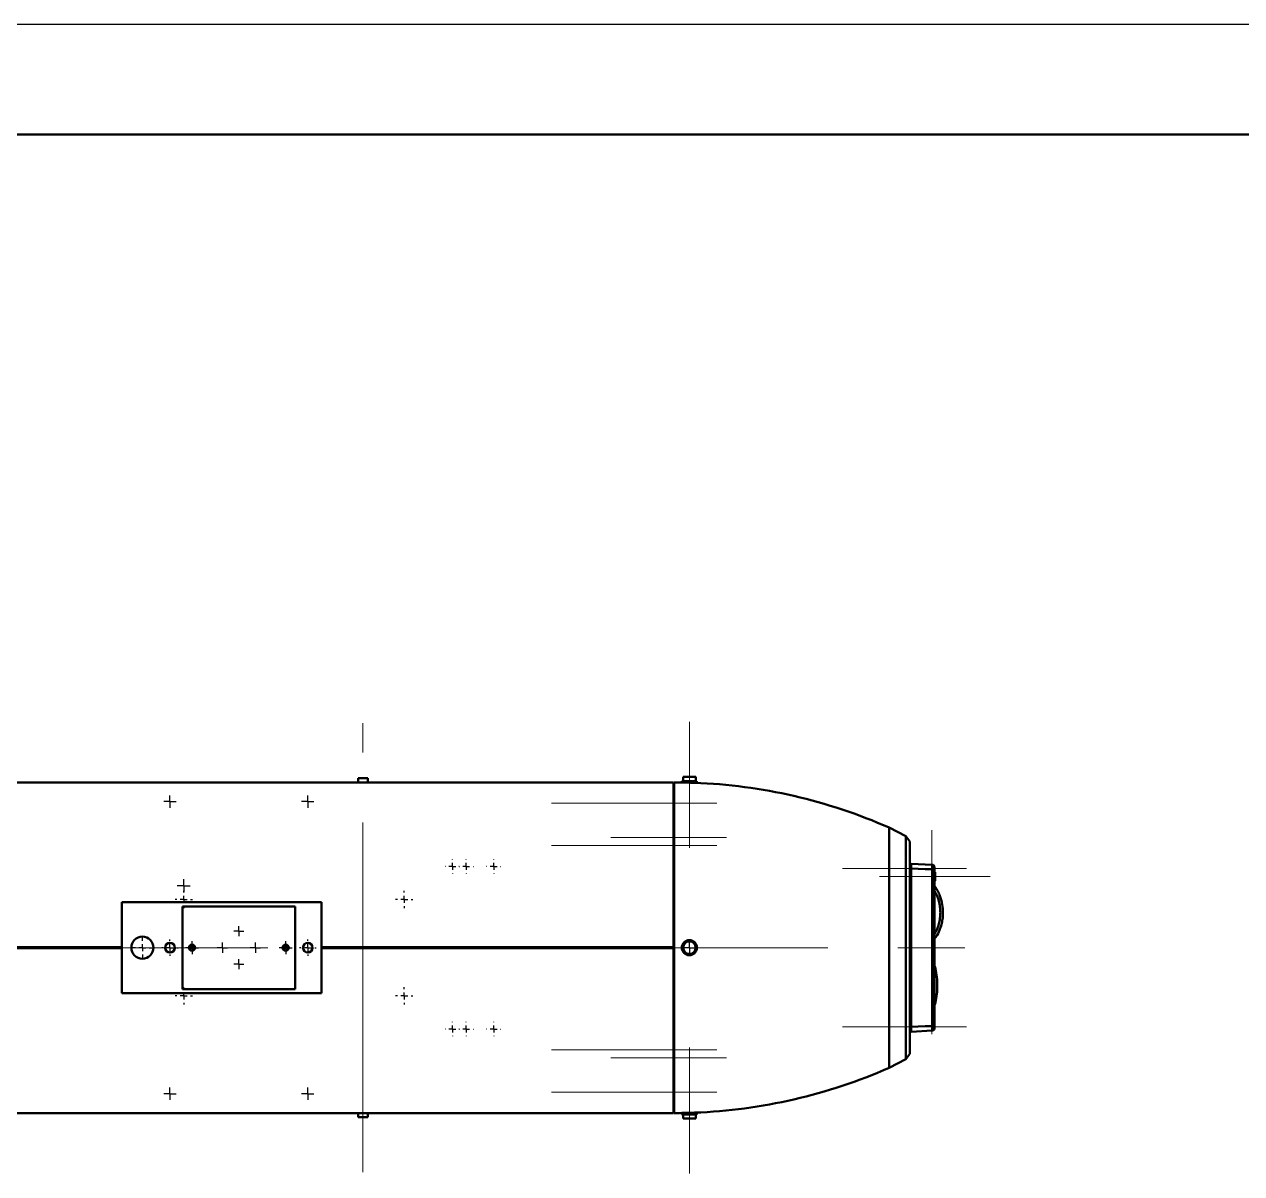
# Model space of a CAD drawing. Header units: millimetres. Extents: x 0 to 420, y 0 to 297.
# Drawn here: x 199.1 to 309.6, y 192.5 to 296.8 of the extents above; entities that cross this region are included whole.
import ezdxf

# ---------------------------------------------------------------- set-up
doc = ezdxf.new("R2010")
doc.units = ezdxf.units.MM
doc.linetypes.add('CENTERX2', pattern=[20.32, 12.7, -2.54, 2.54, -2.54])
doc.layers.add('2_细实线层', color=4, linetype='Continuous')
doc.layers.add('9中心线层', color=1, linetype='Continuous')
doc.layers.add('4_图框轮廓', color=1, linetype='Continuous', lineweight=50)

# ---------------------------------------------------------------- blocks, each defined once
blk = doc.blocks.new('SW_CENTERMARKSYMBOL_43')
at = {"layer": '9中心线层', "color": 0}
for p, q in [((-0.3125, 0), (-0.5625, 0)), ((0, 0), (-0.3125, 0)), ((0, 0.3125), (0, 0.5625)), ((0, 0), (0, 0.3125)), ((0, 0), (0, -0.3125)), ((0, 0), (0.3125, 0)), ((0.3125, 0), (0.5625, 0)), ((0, -0.3125), (0, -0.5625))]:
    blk.add_line(p, q, dxfattribs=at)
blk = doc.blocks.new('SW_CENTERMARKSYMBOL_44')
at = {"layer": '9中心线层', "color": 0}
for p, q in [((-0.3125, 0), (-0.4625, 0)), ((0, 0), (-0.3125, 0)), ((0, 0.3125), (0, 0.4625)), ((0, 0), (0, 0.3125)), ((0, 0), (0, -0.3125)), ((0, 0), (0.3125, 0)), ((0.3125, 0), (0.4625, 0)), ((0, -0.3125), (0, -0.4625))]:
    blk.add_line(p, q, dxfattribs=at)
blk = doc.blocks.new('SW_CENTERMARKSYMBOL_45')
at = {"layer": '9中心线层', "color": 0}
for p, q in [((-0.3125, 0), (-0.4625, 0)), ((0, 0), (-0.3125, 0)), ((0, 0.3125), (0, 0.4625)), ((0, 0), (0, 0.3125)), ((0, 0), (0, -0.3125)), ((0, 0), (0.3125, 0)), ((0.3125, 0), (0.4625, 0)), ((0, -0.3125), (0, -0.4625))]:
    blk.add_line(p, q, dxfattribs=at)
blk = doc.blocks.new('SW_CENTERMARKSYMBOL_46')
at = {"layer": '9中心线层', "color": 0}
for p, q in [((-0.3125, 0), (-0.4625, 0)), ((0, 0), (-0.3125, 0)), ((0, 0.3125), (0, 0.4625)), ((0, 0), (0, 0.3125)), ((0, 0), (0, -0.3125)), ((0, 0), (0.3125, 0)), ((0.3125, 0), (0.4625, 0)), ((0, -0.3125), (0, -0.4625))]:
    blk.add_line(p, q, dxfattribs=at)
blk = doc.blocks.new('SW_CENTERMARKSYMBOL_47')
at = {"layer": '9中心线层', "color": 0}
for p, q in [((-0.3125, 0), (-0.4625, 0)), ((0, 0), (-0.3125, 0)), ((0, 0.3125), (0, 0.4625)), ((0, 0), (0, 0.3125)), ((0, 0), (0, -0.3125)), ((0, 0), (0.3125, 0)), ((0.3125, 0), (0.4625, 0)), ((0, -0.3125), (0, -0.4625))]:
    blk.add_line(p, q, dxfattribs=at)
blk = doc.blocks.new('SW_CENTERMARKSYMBOL_48')
at = {"layer": '9中心线层', "color": 0}
for p, q in [((-0.3125, 0), (-0.5625, 0)), ((0, 0), (-0.3125, 0)), ((0, 0.3125), (0, 0.5625)), ((0, 0), (0, 0.3125)), ((0, 0), (0, -0.3125)), ((0, 0), (0.3125, 0)), ((0.3125, 0), (0.5625, 0)), ((0, -0.3125), (0, -0.5625))]:
    blk.add_line(p, q, dxfattribs=at)
blk = doc.blocks.new('SW_CENTERMARKSYMBOL_49')
at = {"layer": '9中心线层', "color": 0}
for p, q in [((-0.625, 0), (-0.75, 0)), ((0, 0), (-0.3125, 0)), ((0, 0.625), (0, 0.75)), ((0, 0), (0, 0.3125)), ((0, 0), (0, -0.3125)), ((0, 0), (0.3125, 0)), ((0.625, 0), (0.75, 0)), ((0, -0.625), (0, -0.75))]:
    blk.add_line(p, q, dxfattribs=at)
blk = doc.blocks.new('SW_CENTERMARKSYMBOL_50')
at = {"layer": '9中心线层', "color": 0}
for p, q in [((-0.3125, 0), (-0.5625, 0)), ((0, 0), (-0.3125, 0)), ((0, 0.3125), (0, 0.5625)), ((0, 0), (0, 0.3125)), ((0, 0), (0, -0.3125)), ((0, 0), (0.3125, 0)), ((0.3125, 0), (0.5625, 0)), ((0, -0.3125), (0, -0.5625))]:
    blk.add_line(p, q, dxfattribs=at)
blk = doc.blocks.new('SW_CENTERMARKSYMBOL_51')
at = {"layer": '9中心线层', "color": 0}
for p, q in [((-0.3125, 0), (-0.5625, 0)), ((0, 0), (-0.3125, 0)), ((0, 0.3125), (0, 0.5625)), ((0, 0), (0, 0.3125)), ((0, 0), (0, -0.3125)), ((0, 0), (0.3125, 0)), ((0.3125, 0), (0.5625, 0)), ((0, -0.3125), (0, -0.5625))]:
    blk.add_line(p, q, dxfattribs=at)
blk = doc.blocks.new('SW_CENTERMARKSYMBOL_52')
at = {"layer": '9中心线层', "color": 0}
for p, q in [((-0.3125, 0), (-0.5625, 0)), ((0, 0), (-0.3125, 0)), ((0, 0.3125), (0, 0.5625)), ((0, 0), (0, 0.3125)), ((0, 0), (0, -0.3125)), ((0, 0), (0.3125, 0)), ((0.3125, 0), (0.5625, 0)), ((0, -0.3125), (0, -0.5625))]:
    blk.add_line(p, q, dxfattribs=at)
blk = doc.blocks.new('SW_CENTERMARKSYMBOL_53')
at = {"layer": '9中心线层', "color": 0}
for p, q in [((-0.625, 0), (-0.75, 0)), ((0, 0), (-0.3125, 0)), ((0, 0.625), (0, 0.75)), ((0, 0), (0, 0.3125)), ((0, 0), (0, -0.3125)), ((0, 0), (0.3125, 0)), ((0.625, 0), (0.75, 0)), ((0, -0.625), (0, -0.75))]:
    blk.add_line(p, q, dxfattribs=at)
blk = doc.blocks.new('SW_CENTERMARKSYMBOL_54')
at = {"layer": '9中心线层', "color": 0}
for p, q in [((-0.625, 0), (-0.9375, 0)), ((0, 0), (-0.3125, 0)), ((0, 0.625), (0, 0.9375)), ((0, 0), (0, 0.3125)), ((0, 0), (0, -0.3125)), ((0, 0), (0.3125, 0)), ((0.625, 0), (0.9375, 0)), ((0, -0.625), (0, -0.9375))]:
    blk.add_line(p, q, dxfattribs=at)
blk = doc.blocks.new('SW_CENTERMARKSYMBOL_55')
at = {"layer": '9中心线层', "color": 0}
for p, q in [((-0.3125, 0), (-0.59375, 0)), ((0, 0), (-0.3125, 0)), ((0, 0.3125), (0, 0.59375)), ((0, 0), (0, 0.3125)), ((0, 0), (0, -0.3125)), ((0, 0), (0.3125, 0)), ((0.3125, 0), (0.59375, 0)), ((0, -0.3125), (0, -0.59375))]:
    blk.add_line(p, q, dxfattribs=at)
blk = doc.blocks.new('SW_CENTERMARKSYMBOL_56')
at = {"layer": '9中心线层', "color": 0}
for p, q in [((-0.3125, 0), (-0.59375, 0)), ((0, 0), (-0.3125, 0)), ((0, 0.3125), (0, 0.59375)), ((0, 0), (0, 0.3125)), ((0, 0), (0, -0.3125)), ((0, 0), (0.3125, 0)), ((0.3125, 0), (0.59375, 0)), ((0, -0.3125), (0, -0.59375))]:
    blk.add_line(p, q, dxfattribs=at)
blk = doc.blocks.new('SW_CENTERMARKSYMBOL_57')
at = {"layer": '9中心线层', "color": 0}
for p, q in [((-0.625, 0), (-0.7875, 0)), ((0, 0), (-0.3125, 0)), ((0, 0.625), (0, 0.7875)), ((0, 0), (0, 0.3125)), ((0, 0), (0, -0.3125)), ((0, 0), (0.3125, 0)), ((0.625, 0), (0.7875, 0)), ((0, -0.625), (0, -0.7875))]:
    blk.add_line(p, q, dxfattribs=at)
blk = doc.blocks.new('SW_CENTERMARKSYMBOL_59')
at = {"layer": '9中心线层', "color": 0}
for p, q in [((-0.3125, 0), (-0.59375, 0)), ((0, 0), (-0.3125, 0)), ((0, 0.3125), (0, 0.59375)), ((0, 0), (0, 0.3125)), ((0, 0), (0, -0.3125)), ((0, 0), (0.3125, 0)), ((0.3125, 0), (0.59375, 0)), ((0, -0.3125), (0, -0.59375))]:
    blk.add_line(p, q, dxfattribs=at)
blk = doc.blocks.new('SW_CENTERMARKSYMBOL_61')
at = {"layer": '9中心线层', "color": 0}
for p, q in [((-0.625, 0), (-0.7875, 0)), ((0, 0), (-0.3125, 0)), ((0, 0.625), (0, 0.7875)), ((0, 0), (0, 0.3125)), ((0, 0), (0, -0.3125)), ((0, 0), (0.3125, 0)), ((0.625, 0), (0.7875, 0)), ((0, -0.625), (0, -0.7875))]:
    blk.add_line(p, q, dxfattribs=at)
blk = doc.blocks.new('SW_CENTERMARKSYMBOL_62')
at = {"layer": '9中心线层', "color": 0}
for p, q in [((-0.625, 0), (-0.7875, 0)), ((0, 0), (-0.3125, 0)), ((0, 0.625), (0, 0.7875)), ((0, 0), (0, 0.3125)), ((0, 0), (0, -0.3125)), ((0, 0), (0.3125, 0)), ((0.625, 0), (0.7875, 0)), ((0, -0.625), (0, -0.7875))]:
    blk.add_line(p, q, dxfattribs=at)
blk = doc.blocks.new('SW_CENTERMARKSYMBOL_63')
at = {"layer": '9中心线层', "color": 0}
for p, q in [((-0.625, 0), (-0.7875, 0)), ((0, 0), (-0.3125, 0)), ((0, 0.625), (0, 0.7875)), ((0, 0), (0, 0.3125)), ((0, 0), (0, -0.3125)), ((0, 0), (0.3125, 0)), ((0.625, 0), (0.7875, 0)), ((0, -0.625), (0, -0.7875))]:
    blk.add_line(p, q, dxfattribs=at)
blk = doc.blocks.new('SW_CENTERMARKSYMBOL_67')
at = {"layer": '9中心线层', "color": 0}
for p, q in [((-0.625, 0), (-0.65625, 0)), ((0, 0), (-0.3125, 0)), ((0, 0.625), (0, 0.65625)), ((0, 0), (0, 0.3125)), ((0, 0), (0, -0.3125)), ((0, 0), (0.3125, 0)), ((0.625, 0), (0.65625, 0)), ((0, -0.625), (0, -0.65625))]:
    blk.add_line(p, q, dxfattribs=at)
blk = doc.blocks.new('SW_CENTERMARKSYMBOL_68')
at = {"layer": '9中心线层', "color": 0}
for p, q in [((-0.625, 0), (-0.65625, 0)), ((0, 0), (-0.3125, 0)), ((0, 0.625), (0, 0.65625)), ((0, 0), (0, 0.3125)), ((0, 0), (0, -0.3125)), ((0, 0), (0.3125, 0)), ((0.625, 0), (0.65625, 0)), ((0, -0.625), (0, -0.65625))]:
    blk.add_line(p, q, dxfattribs=at)
blk = doc.blocks.new('SW_CENTERMARKSYMBOL_71')
at = {"layer": '9中心线层', "color": 0}
for p, q in [((-0.625, 0), (-0.65625, 0)), ((0, 0), (-0.3125, 0)), ((0, 0.625), (0, 0.65625)), ((0, 0), (0, 0.3125)), ((0, 0), (0, -0.3125)), ((0, 0), (0.3125, 0)), ((0.625, 0), (0.65625, 0)), ((0, -0.625), (0, -0.65625))]:
    blk.add_line(p, q, dxfattribs=at)
blk = doc.blocks.new('SW_CENTERMARKSYMBOL_72')
at = {"layer": '9中心线层', "color": 0}
for p, q in [((-0.625, 0), (-0.65625, 0)), ((0, 0), (-0.3125, 0)), ((0, 0.625), (0, 0.65625)), ((0, 0), (0, 0.3125)), ((0, 0), (0, -0.3125)), ((0, 0), (0.3125, 0)), ((0.625, 0), (0.65625, 0)), ((0, -0.625), (0, -0.65625))]:
    blk.add_line(p, q, dxfattribs=at)
blk = doc.blocks.new('SW_CENTERMARKSYMBOL_74')
at = {"layer": '9中心线层', "color": 0}
for p, q in [((-0.625, 0), (-0.65625, 0)), ((0, 0), (-0.3125, 0)), ((0, 0.625), (0, 0.65625)), ((0, 0), (0, 0.3125)), ((0, 0), (0, -0.3125)), ((0, 0), (0.3125, 0)), ((0.625, 0), (0.65625, 0)), ((0, -0.625), (0, -0.65625))]:
    blk.add_line(p, q, dxfattribs=at)
blk = doc.blocks.new('SW_CENTERMARKSYMBOL_75')
at = {"layer": '9中心线层', "color": 0}
for p, q in [((-0.625, 0), (-0.65625, 0)), ((0, 0), (-0.3125, 0)), ((0, 0.625), (0, 0.65625)), ((0, 0), (0, 0.3125)), ((0, 0), (0, -0.3125)), ((0, 0), (0.3125, 0)), ((0.625, 0), (0.65625, 0)), ((0, -0.625), (0, -0.65625))]:
    blk.add_line(p, q, dxfattribs=at)

msp = doc.modelspace()

# ---------------------------------------------------------------- linework, layer by layer
at = {"color": 7, "linetype": 'Continuous', "lineweight": 50}
for p, q in [((229.39, 228), (159.02, 228)), ((229.39, 228.38), (229.39, 228)), ((229.39, 228.38), (230.27, 228.38)), ((229.39, 228), (230.27, 228)), ((230.27, 228), (230.27, 228.38)), ((258.02, 228), (230.27, 228)), ((258.02, 213.05), (258.02, 228)), ((258.08, 228), (258.08, 198)), ((258.77, 228.12), (258.77, 228)), ((258.77, 228.12), (260.14, 228.12)), ((258.77, 228), (260.14, 228)), ((258.89, 228.5), (258.89, 228.12)), ((258.89, 228.5), (260.02, 228.5)), ((259.02, 228), (259.02, 227.99)), ((259.89, 227.97), (259.89, 228)), ((260.02, 228.12), (260.02, 228.5)), ((260.14, 228), (260.14, 228.12)), ((258.08, 227.06), (258.02, 227.06)), ((279.08, 223.12), (277.58, 223.89)), ((277.58, 223.89), (277.58, 202.11)), ((279.45, 222.62), (279.08, 223.12)), ((279.08, 223.12), (279.08, 202.88)), ((258.08, 222.75), (258.02, 222.75)), ((279.45, 222.62), (279.45, 203.38)), ((279.45, 220.62), (279.57, 220.62)), ((279.45, 220.19), (279.57, 220.19)), ((279.57, 220.62), (279.57, 220.19)), ((279.58, 220.61), (279.57, 220.62)), ((279.57, 205.81), (279.57, 220.19)), ((279.57, 220.19), (279.58, 220.19)), ((279.58, 220.62), (281.47, 220.52)), ((279.58, 220.19), (281.47, 220.09)), ((279.58, 205.81), (279.58, 220.19)), ((281.47, 220.09), (281.47, 205.91)), ((281.7, 220.09), (281.7, 205.91)), ((281.74, 219.85), (281.7, 219.89)), ((281.74, 219.05), (281.74, 219.85)), ((281.7, 219.01), (281.74, 219.05)), ((207.95, 217.12), (207.95, 208.88)), ((226.08, 217.12), (207.95, 217.12)), ((213.45, 216.75), (213.45, 209.25)), ((223.7, 216.75), (213.45, 216.75)), ((223.7, 209.25), (223.7, 216.75)), ((226.08, 208.88), (226.08, 217.12)), ((258.08, 216.38), (258.02, 216.38)), ((258.08, 214.88), (258.02, 214.88)), ((258.08, 213.88), (258.02, 213.88)), ((207.95, 213.05), (141.64, 213.05)), ((141.64, 212.95), (207.95, 212.95)), ((214.61, 213.05), (214.05, 213.05)), ((214.05, 212.95), (214.61, 212.95)), ((223.11, 213.05), (222.55, 213.05)), ((222.55, 212.95), (223.11, 212.95)), ((258.02, 213.05), (226.08, 213.05)), ((226.08, 212.95), (258.02, 212.95)), ((229.58, 213.05), (229.58, 212.95)), ((230.08, 212.95), (230.08, 213.05)), ((251.95, 213.05), (251.95, 212.95)), ((252.83, 212.95), (252.83, 213.05)), ((253.33, 213.05), (253.33, 212.95)), ((254.83, 213.05), (254.83, 212.95)), ((254.83, 213.05), (254.83, 212.95)), ((256.33, 213.05), (256.33, 212.95)), ((256.95, 213.05), (256.95, 212.95)), ((257.08, 213.05), (257.08, 212.95)), ((258.02, 198), (258.02, 212.95)), ((258.08, 212.12), (258.02, 212.12)), ((258.08, 211.12), (258.02, 211.12)), ((207.95, 208.88), (226.08, 208.88)), ((213.45, 209.25), (223.7, 209.25)), ((258.08, 209.62), (258.02, 209.62)), ((279.45, 205.81), (279.57, 205.81)), ((279.58, 205.81), (279.57, 205.81)), ((279.57, 205.81), (279.57, 205.37)), ((279.58, 205.81), (281.47, 205.91)), ((281.47, 205.48), (279.58, 205.38)), ((281.7, 205.7), (281.7, 205.72)), ((279.45, 205.37), (279.57, 205.37)), ((279.57, 205.37), (279.58, 205.39)), ((258.08, 203.25), (258.02, 203.25)), ((279.08, 202.88), (279.45, 203.38)), ((277.58, 202.11), (279.08, 202.88)), ((258.08, 198.94), (258.02, 198.94)), ((159.02, 198), (229.39, 198)), ((229.39, 198), (229.39, 197.62)), ((230.27, 198), (229.39, 198)), ((230.27, 197.62), (230.27, 198)), ((230.27, 198), (258.02, 198)), ((258.77, 198), (258.77, 197.88)), ((260.14, 198), (258.77, 198)), ((260.14, 197.88), (258.77, 197.88)), ((258.89, 197.88), (258.89, 197.5)), ((259.02, 198.01), (259.02, 198)), ((259.89, 198), (259.89, 198.03)), ((260.02, 197.5), (260.02, 197.88)), ((260.14, 197.88), (260.14, 198)), ((230.27, 197.62), (229.39, 197.62)), ((260.02, 197.5), (258.89, 197.5))]:
    msp.add_line(p, q, dxfattribs=at)
for centre, radius in [((209.83, 213), 1), ((212.33, 213), 0.438), ((214.33, 213), 0.281), ((222.83, 213), 0.281), ((224.83, 213), 0.437), ((259.45, 213), 0.687), ((259.45, 213), 0.562)]:
    msp.add_circle(centre, radius, dxfattribs=at)
for centre, start, end in [((258.08, 179.67), 88.9166, 90), ((258.08, 179.67), 66.2061, 87.8274), ((258.08, 246.33), 272.1755, 293.7939), ((258.08, 246.33), 270, 271.0895)]:
    msp.add_arc(centre, 48.33, start, end, dxfattribs=at)
for points, knots in [([(229.55, 228), (229.55, 228), (229.54, 228), (229.56, 228), (229.61, 228), (229.68, 228), (229.76, 228), (229.81, 228), (229.83, 228)], [0, 0, 0, 0, 0.006797, 0.22143, 0.436062, 0.650727, 0.865407, 1, 1, 1, 1]), ([(229.83, 228), (229.86, 228), (229.92, 228), (230.01, 228), (230.07, 228), (230.11, 228), (230.11, 228), (230.11, 228)], [0, 0, 0, 0, 0.214812, 0.429623, 0.644458, 0.859308, 1, 1, 1, 1]), ([(259.91, 227.97), (259.91, 227.97), (259.92, 227.97), (259.88, 227.97), (259.8, 227.97), (259.67, 227.97), (259.52, 227.97), (259.36, 227.98), (259.21, 227.98), (259.09, 227.99), (259.02, 227.99), (258.98, 227.99), (258.99, 227.99), (258.99, 227.99)], [0, 0, 0, 0, 0.028196, 0.135516, 0.242836, 0.35015, 0.457463, 0.564798, 0.672189, 0.77963, 0.887051, 0.994369, 1, 1, 1, 1]), ([(279.58, 220.19), (279.58, 220.24), (279.58, 220.33), (279.58, 220.46), (279.58, 220.56), (279.58, 220.61), (279.58, 220.62), (279.58, 220.62)], [0, 0, 0, 0, 0.214694, 0.429388, 0.644082, 0.858775, 1, 1, 1, 1]), ([(281.47, 220.09), (281.47, 220.14), (281.47, 220.26), (281.47, 220.4), (281.47, 220.5), (281.47, 220.52), (281.47, 220.52)], [0, 0, 0, 0, 0.250639, 0.500144, 0.749864, 1, 1, 1, 1]), ([(281.7, 220.28), (281.7, 220.29), (281.7, 220.31), (281.69, 220.33), (281.69, 220.34)], [0, 0, 0, 0, 0.6264946, 1, 1, 1, 1]), ([(281.7, 220.27), (281.7, 220.27), (281.7, 220.26), (281.7, 220.22), (281.7, 220.16), (281.7, 220.11), (281.7, 220.09)], [0, 0, 0, 0, 0.249888, 0.499856, 0.749588, 1, 1, 1, 1]), ([(281.7, 218.59), (281.74, 218.54), (281.87, 218.36), (282.04, 218.03), (282.25, 217.53), (282.41, 216.91), (282.47, 216.27), (282.44, 215.71), (282.35, 215.23), (282.2, 214.7), (281.99, 214.21), (281.78, 213.91), (281.7, 213.8)], [0, 0, 0, 0, 0.039253, 0.128898, 0.216774, 0.359608, 0.501046, 0.595245, 0.690065, 0.785509, 0.917909, 1, 1, 1, 1]), ([(281.7, 214.22), (281.78, 214.37), (281.93, 214.67), (282.09, 215.16), (282.19, 215.67), (282.23, 216.19), (282.19, 216.71), (282.09, 217.22), (281.93, 217.7), (281.78, 218), (281.7, 218.15)], [0, 0, 0, 0, 0.121435, 0.245875, 0.372403, 0.5, 0.627597, 0.754125, 0.878565, 1, 1, 1, 1]), ([(281.7, 211.34), (281.73, 211.27), (281.82, 210.94), (281.91, 210.34), (281.96, 209.56), (281.91, 208.78), (281.82, 208.19), (281.73, 207.86), (281.7, 207.78)], [0, 0, 0, 0, 0.067005, 0.284174, 0.5, 0.715826, 0.932994, 1, 1, 1, 1]), ([(279.58, 205.38), (279.58, 205.38), (279.58, 205.39), (279.58, 205.47), (279.58, 205.58), (279.58, 205.7), (279.58, 205.78), (279.58, 205.81)], [0, 0, 0, 0, 0.214694, 0.429388, 0.644082, 0.858775, 1, 1, 1, 1]), ([(281.47, 205.48), (281.47, 205.48), (281.47, 205.5), (281.47, 205.6), (281.47, 205.74), (281.47, 205.86), (281.47, 205.91)], [0, 0, 0, 0, 0.2501402, 0.4998658, 0.7493663, 1, 1, 1, 1]), ([(281.7, 205.91), (281.7, 205.89), (281.7, 205.84), (281.7, 205.78), (281.7, 205.74), (281.7, 205.73), (281.7, 205.73)], [0, 0, 0, 0, 0.250407, 0.500135, 0.750108, 1, 1, 1, 1]), ([(230.11, 198), (230.11, 198), (230.11, 198), (230.09, 198), (230.03, 198), (229.95, 198), (229.86, 198), (229.76, 198), (229.67, 198), (229.6, 198), (229.56, 198), (229.55, 198), (229.55, 198)], [0, 0, 0, 0, 0.037052, 0.144411, 0.251777, 0.359159, 0.466541, 0.573907, 0.681266, 0.788638, 0.896023, 1, 1, 1, 1]), ([(259, 198.01), (259, 198.01), (258.99, 198.01), (259.04, 198.01), (259.13, 198.02), (259.26, 198.02), (259.42, 198.03), (259.58, 198.03), (259.72, 198.03), (259.83, 198.03), (259.9, 198.03), (259.91, 198.03), (259.91, 198.03)], [0, 0, 0, 0, 0.045952, 0.153199, 0.260492, 0.367901, 0.47539, 0.582871, 0.690294, 0.797669, 0.905033, 1, 1, 1, 1])]:
    msp.add_open_spline(points, degree=3, knots=knots, dxfattribs=at)
for points in [[(281.47, 220.52), (281.5, 220.52), (281.56, 220.51), (281.64, 220.45), (281.69, 220.37), (281.7, 220.3), (281.7, 220.27)], [(281.7, 220.09), (281.7, 220.09), (281.69, 220.09), (281.64, 220.09), (281.56, 220.09), (281.5, 220.09), (281.47, 220.09)], [(281.47, 205.91), (281.5, 205.91), (281.56, 205.91), (281.64, 205.91), (281.69, 205.91), (281.7, 205.91), (281.7, 205.91)], [(281.7, 205.73), (281.7, 205.7), (281.69, 205.63), (281.64, 205.55), (281.56, 205.49), (281.5, 205.48), (281.47, 205.48)]]:
    msp.add_open_spline(points, degree=3, dxfattribs=at)
at = {"layer": '2_细实线层'}
msp.add_line((-0.01, 296.77), (419.99, 296.77), dxfattribs=at)
at = {"layer": '4_图框轮廓'}
msp.add_line((24.99, 286.77), (409.99, 286.77), dxfattribs=at)
at = {"layer": '9中心线层', "linetype": 'CENTERX2', "lineweight": 18, "ltscale": 2.5}
for p, q in [((229.83, 192.62), (229.83, 233.38)), ((259.45, 233.5), (259.45, 222.06)), ((246.95, 226.12), (256.33, 226.12)), ((256.33, 226.12), (261.95, 226.12)), ((281.45, 205.16), (281.45, 223.67)), ((246.95, 222.28), (256.33, 222.28)), ((262.83, 223), (252.33, 223)), ((256.33, 222.28), (261.95, 222.28)), ((279.57, 220.19), (273.33, 220.19)), ((279.57, 220.19), (284.58, 220.19)), ((276.7, 219.45), (286.74, 219.45)), ((37.07, 213), (284.45, 213)), ((279.57, 205.81), (273.33, 205.81)), ((279.57, 205.81), (284.58, 205.81)), ((246.95, 203.72), (256.33, 203.72)), ((256.33, 203.72), (261.95, 203.72)), ((259.45, 203.94), (259.45, 192.5)), ((262.83, 203), (252.33, 203)), ((246.95, 199.88), (256.33, 199.88)), ((256.33, 199.88), (261.95, 199.88))]:
    msp.add_line(p, q, dxfattribs=at)

# ---------------------------------------------------------------- block references
at = {"layer": '9中心线层'}
for name, p in [('SW_CENTERMARKSYMBOL_48', (212.33, 226.25)), ('SW_CENTERMARKSYMBOL_51', (224.83, 226.25)), ('SW_CENTERMARKSYMBOL_75', (237.95, 220.38)), ('SW_CENTERMARKSYMBOL_72', (239.2, 220.38)), ('SW_CENTERMARKSYMBOL_71', (241.7, 220.38)), ('SW_CENTERMARKSYMBOL_59', (213.58, 218.62)), ('SW_CENTERMARKSYMBOL_62', (213.58, 217.38)), ('SW_CENTERMARKSYMBOL_63', (233.58, 217.38)), ('SW_CENTERMARKSYMBOL_45', (218.58, 214.5)), ('SW_CENTERMARKSYMBOL_54', (209.83, 213)), ('SW_CENTERMARKSYMBOL_49', (212.33, 213)), ('SW_CENTERMARKSYMBOL_55', (214.33, 213)), ('SW_CENTERMARKSYMBOL_47', (217.08, 213)), ('SW_CENTERMARKSYMBOL_46', (220.08, 213)), ('SW_CENTERMARKSYMBOL_56', (222.83, 213)), ('SW_CENTERMARKSYMBOL_53', (224.83, 213)), ('SW_CENTERMARKSYMBOL_43', (259.45, 213)), ('SW_CENTERMARKSYMBOL_44', (218.58, 211.5)), ('SW_CENTERMARKSYMBOL_61', (213.58, 208.62)), ('SW_CENTERMARKSYMBOL_57', (233.58, 208.62)), ('SW_CENTERMARKSYMBOL_68', (237.95, 205.62)), ('SW_CENTERMARKSYMBOL_74', (239.2, 205.62)), ('SW_CENTERMARKSYMBOL_67', (241.7, 205.62)), ('SW_CENTERMARKSYMBOL_52', (212.33, 199.75)), ('SW_CENTERMARKSYMBOL_50', (224.83, 199.75))]:
    msp.add_blockref(name, p, dxfattribs=at)

doc.saveas('drawing.dxf')
